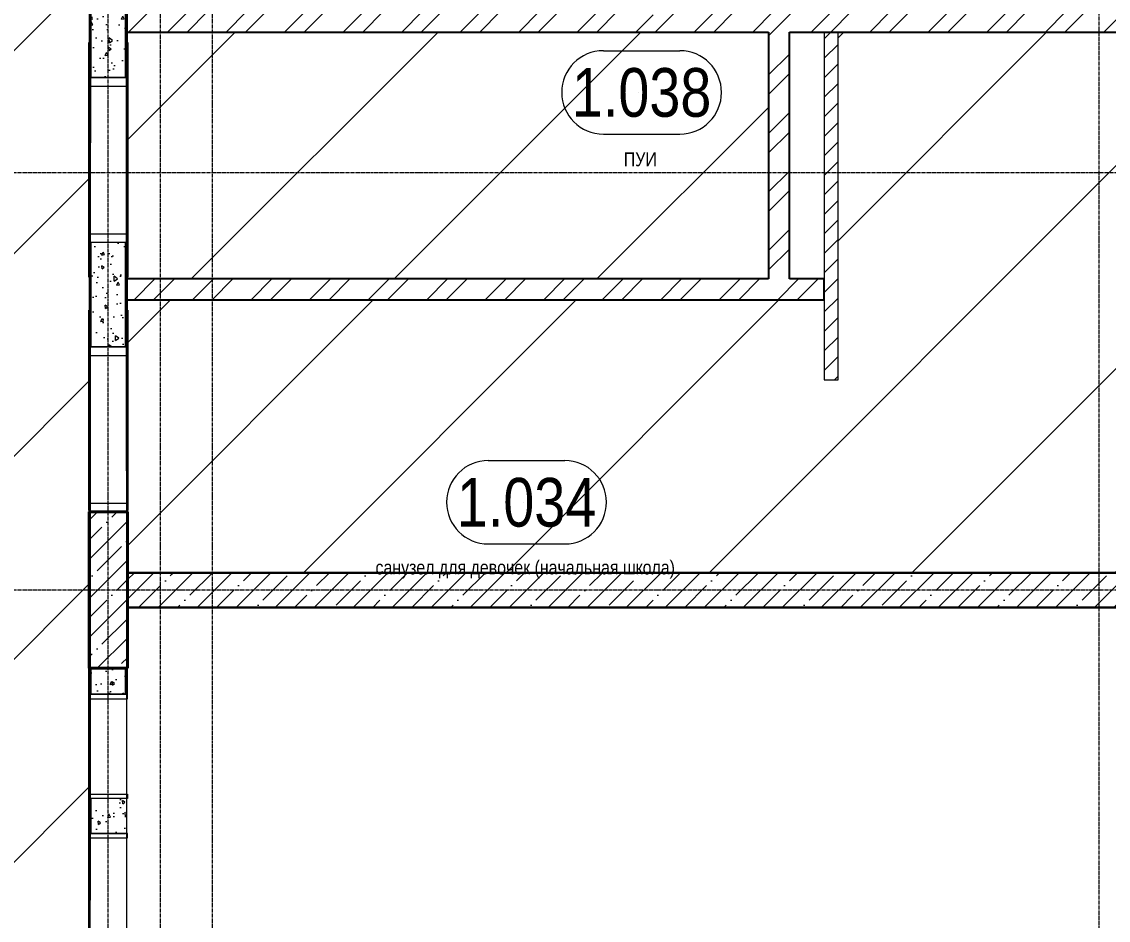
# Model space of a CAD drawing. Header units: millimetres. Extents: x -24360 to 609566, y -391049 to 148426.
# Drawn here: x 520806 to 527060, y -83136 to -77966 of the extents above; entities that cross this region are included whole.
import ezdxf
from ezdxf.enums import TextEntityAlignment as Align

# ---------------------------------------------------------------- set-up
doc = ezdxf.new("R2010")
doc.units = ezdxf.units.MM
doc.linetypes.add('CENTER2', pattern=[28.575, 19.05, -3.175, 3.175, -3.175])
doc.linetypes.add('HIDDEN2', pattern=[4.7625, 3.175, -1.5875])
doc.layers.get('Defpoints').update_dxf_attribs({"color": 140})
for name, color, linetype, lineweight in [('АР_Area', 5, 'Continuous', 5), ('АР_Двери_внутренние', 5, 'Continuous', 9), ('АР_Колонны', 70, 'Continuous', 30), ('АР_Стены ЖБ', 7, 'Continuous', 30), ('АР_Стены кирпич', 32, 'Continuous', 25), ('АР_Стены ПЕНОблок', 52, 'Continuous', 20), ('АР_Тонкая', 254, 'Continuous', 5), ('АР_Штриховка', 8, 'Continuous', 0), ('Двери кабины', 252, 'Continuous', 0), ('Потолок штриховка', 200, 'Continuous', 15)]:
    doc.layers.add(name, color=color, linetype=linetype, lineweight=lineweight)
doc.layers.add('АР_Оси_РД_100', color=7, linetype='Continuous', lineweight=0, true_color=0x525252)
doc.layers.add('РД_Проем', color=230, linetype='Continuous', lineweight=0, plot=False)
doc.layers.add('РД_проем_инж перемыч_подсчет', color=50, linetype='Continuous', lineweight=30, plot=False)
doc.styles.add('style1', font='ARIALN.TTF')

# ---------------------------------------------------------------- blocks, each defined once
blk = doc.blocks.new('MOK-МаркаПом_овал_ареал')
for p, q in [((-2.75, 3), (2.75, 3)), ((-2.75, -3), (2.75, -3))]:
    blk.add_line(p, q)
for centre, radius, start, end in [((-2.75, 0), 3, 90, 270), ((2.75, 0), 3, 270, 90), ((-3.75, 0), 3.5, 0, 0.00095)]:
    blk.add_arc(centre, radius, start, end)
at = {"color": 0, "style": 'style1'}
blk.add_attdef('АР-ПОМЕЩЕНИЕ:НОМЕР', text='', height=3.5, dxfattribs=at).set_placement((0, 0), align=Align.MIDDLE)

msp = doc.modelspace()

# ---------------------------------------------------------------- hatches: boundary and pattern name
at = {"layer": 'АР_Штриховка', "linetype": 'Continuous', "lineweight": 0, "true_color": 0x000000}
h = msp.add_hatch(dxfattribs=at)
h.set_pattern_fill('AR-CONC', color=18, angle=-315, style=0)
h.set_pattern_definition([(95, (509004.53, -133435.88), (140.09465, 117.55338), [19.05, -209.55]), (40, (509004.53, -133435.88), (-160.01845, 110.1767), [15.24, -167.6406]), (145.45144, (509016.2, -133426.08), (-19.9238, 227.7301), [16.19, -178.09024]), (91.1842, (508968.61, -133399.95), (221.4102, 161.9534), [28.575, -314.325]), (141.63556, (508987.06, -133386.46), (-7.0866, 342.8268), [24.285, -267.1356]), (36.18415, (508968.6, -133399.95), (-7.0866, 342.8268), [22.86, -251.4597]), (66, (508995.55, -133390.97), (179.51998, 34.89515), [19.05, -209.55]), (11, (508995.55, -133390.97), (-86.5399, 173.9412), [15.24, -167.64]), (116.45145, (509010.51, -133388.07), (92.98005, 208.83634), [16.19, -178.08994]), (82.5, (509004.53, -133435.876), (-57.60547, 61.97341), [0, -165.608, 0, -170.18, 0, -168.275]), (52.5, (509004.53, -133435.88), (-23.58973, 118.087), [0, -97.028, 0, -161.798, 0, -64.135]), (12.5, (508964.48, -133475.93), (99.92786, 91.826196), [0, -63.5, 0, -198.12, 0, -262.89]), (2.5, (508946.52, -133493.89), (86.7639, 122.7224), [0, -82.55, 0, -131.572, 0, -186.69])])
h.paths.add_polyline_path([(521404.532, -76985.876), (521204.532, -76985.876), (521204.532, -78285.876), (521404.532, -78285.876)], flags=0)
h.paths.add_polyline_path([(521404.532, -79235.876), (521204.532, -79235.876), (521204.532, -79835.876), (521404.532, -79835.876)], flags=0)
h = msp.add_hatch(dxfattribs=at)
h.set_pattern_fill('AR-CONC', color=18, angle=-315, style=0)
h.set_pattern_definition([(95, (509004.53, -133435.88), (140.09465, 117.55338), [19.05, -209.55]), (40, (509004.53, -133435.88), (-160.01845, 110.1767), [15.24, -167.6406]), (145.45144, (509016.2, -133426.08), (-19.9238, 227.7301), [16.19, -178.09024]), (91.1842, (508968.61, -133399.95), (221.4102, 161.9534), [28.575, -314.325]), (141.63556, (508987.06, -133386.46), (-7.0866, 342.8268), [24.285, -267.1356]), (36.18415, (508968.6, -133399.95), (-7.0866, 342.8268), [22.86, -251.4597]), (66, (508995.55, -133390.97), (179.51998, 34.89515), [19.05, -209.55]), (11, (508995.55, -133390.97), (-86.5399, 173.9412), [15.24, -167.64]), (116.45145, (509010.51, -133388.07), (92.98005, 208.83634), [16.19, -178.08994]), (82.5, (509004.53, -133435.876), (-57.60547, 61.97341), [0, -165.608, 0, -170.18, 0, -168.275]), (52.5, (509004.53, -133435.88), (-23.58973, 118.087), [0, -97.028, 0, -161.798, 0, -64.135]), (12.5, (508964.48, -133475.93), (99.92786, 91.826196), [0, -63.5, 0, -198.12, 0, -262.89]), (2.5, (508946.52, -133493.89), (86.7639, 122.7224), [0, -82.55, 0, -131.572, 0, -186.69])])
h.paths.add_polyline_path([(521404.532, -76985.876), (521204.532, -76985.876), (521204.532, -78285.876), (521404.532, -78285.876)], flags=0)
h.paths.add_polyline_path([(521404.532, -79235.876), (521204.532, -79235.876), (521204.532, -79835.876), (521404.532, -79835.876)], flags=0)
h = msp.add_hatch(dxfattribs=at)
h.set_pattern_fill('ANSI32', color=18, scale=25, angle=360, style=0)
h.set_pattern_definition([(45, (509004.53, -133435.88), (-168.3798, 168.3798), []), (45, (509116.79, -133435.88), (-168.3798, 168.3798), [])])
h.paths.add_polyline_path([(529004.532, -78025.876), (529004.532, -77905.876), (525224.532, -77905.876), (525184.532, -77995.876), (525224.532, -78025.876)], flags=0)
h.paths.add_polyline_path([(525104.532, -78025.876), (525184.532, -77995.876), (525224.532, -77905.876), (524494.532, -77905.876), (524414.532, -77935.876), (524374.532, -78025.876)], flags=0)
h.paths.add_polyline_path([(524374.532, -78025.876), (524414.532, -77935.876), (524374.532, -77905.876), (523774.532, -77905.876), (523694.532, -77935.876), (523654.532, -78025.876)], flags=0)
h.paths.add_polyline_path([(523654.532, -78025.876), (523694.532, -77935.876), (523654.532, -77905.876), (521404.532, -77905.876), (521404.532, -78025.876)], flags=0)
h = msp.add_hatch(dxfattribs=at)
h.set_pattern_fill('ANSI32', color=18, scale=25, style=0)
h.set_pattern_definition([(45, (509004.53, -133435.88), (-168.3798, 168.3798), []), (45, (509116.79, -133435.88), (-168.3798, 168.3798), [])])
h.paths.add_polyline_path([(525104.532, -79445.876), (525184.532, -79475.876), (525224.532, -79445.876), (525224.532, -78025.876), (525184.532, -77995.876), (525104.532, -78025.876)], flags=0)
at = {"layer": 'АР_Штриховка', "linetype": 'Continuous', "lineweight": 0, "ltscale": 0.5, "true_color": 0x000000}
h = msp.add_hatch(dxfattribs=at)
h.set_pattern_fill('ANSI31', color=18, scale=25, style=0)
h.set_pattern_definition([(45, (509004.53, -133435.876), (-56.1266, 56.1266), [])])
h.paths.add_polyline_path([(525424.532, -80025.876), (525504.532, -80025.876), (525504.532, -79345.876), (525424.532, -79345.876)], flags=0)
h.paths.add_polyline_path([(525424.532, -79345.876), (525504.532, -79345.876), (525504.532, -78025.876), (525424.532, -78025.876)], flags=0)
at = {"layer": 'АР_Штриховка', "linetype": 'Continuous', "lineweight": 0, "true_color": 0x000000}
h = msp.add_hatch(dxfattribs=at)
h.set_pattern_fill('ANSI32', color=18, scale=25, style=0)
h.set_pattern_definition([(45, (509004.53, -133435.88), (-168.3798, 168.3798), []), (45, (509116.79, -133435.88), (-168.3798, 168.3798), [])])
h.paths.add_polyline_path([(521404.532, -79445.876), (521404.532, -79565.876), (525224.532, -79565.876), (525184.532, -79475.876), (525104.532, -79445.876)], flags=0)
h.paths.add_polyline_path([(525224.532, -79445.876), (525184.532, -79475.876), (525224.532, -79565.876), (525424.532, -79565.876), (525424.532, -79445.876)], flags=0)
at = {"layer": 'АР_Штриховка', "linetype": 'Continuous', "lineweight": 5, "true_color": 0x000000}
h = msp.add_hatch(dxfattribs=at)
h.set_pattern_fill('ANSI35', color=18, scale=25, style=0)
h.set_pattern_definition([(45, (509004.53, -133435.88), (-112.2532, 112.2532), []), (45, (509116.79, -133435.88), (-112.2532, 112.2532), [198.4375, -39.6875, 0, -39.6875])])
h.paths.add_polyline_path([(521194.532, -81685.876), (521414.532, -81685.876), (521414.532, -80785.876), (521194.532, -80785.876)], flags=0)
h = msp.add_hatch(dxfattribs=at)
h.set_pattern_fill('ANSI35', color=18, scale=25, style=0)
h.set_pattern_definition([(45, (509004.53, -133435.88), (-112.2532, 112.2532), []), (45, (509116.79, -133435.88), (-112.2532, 112.2532), [198.4375, -39.6875, 0, -39.6875])])
h.paths.add_polyline_path([(521194.532, -81685.876), (521414.532, -81685.876), (521414.532, -80785.876), (521194.532, -80785.876)], flags=0)
h = msp.add_hatch(dxfattribs=at)
h.set_pattern_fill('ANSI35', color=18, scale=25, angle=-360, style=0)
h.set_pattern_definition([(45, (509004.53, -133435.88), (-112.2532, 112.2532), []), (45, (509116.79, -133435.88), (-112.2532, 112.2532), [198.4375, -39.6875, 0, -39.6875])])
h.paths.add_polyline_path([(528984.532, -81335.876), (528984.532, -81135.876), (521414.532, -81135.876), (521414.532, -81335.876)], flags=0)
at = {"layer": 'АР_Штриховка', "linetype": 'Continuous', "lineweight": 0, "true_color": 0x000000}
h = msp.add_hatch(dxfattribs=at)
h.set_pattern_fill('AR-CONC', color=18, angle=-315, style=0)
h.set_pattern_definition([(95, (509004.53, -133435.88), (140.09465, 117.5534), [19.05, -209.55]), (40, (509004.53, -133435.88), (-160.01845, 110.1767), [15.24, -167.6406]), (145.45144, (509016.2, -133426.08), (-19.9238, 227.7301), [16.19, -178.09024]), (91.1842, (508968.61, -133399.95), (221.4102, 161.9534), [28.575, -314.325]), (141.63556, (508987.06, -133386.46), (-7.0866, 342.8268), [24.285, -267.1356]), (36.18415, (508968.6, -133399.95), (-7.0866, 342.8268), [22.86, -251.4597]), (66, (508995.55, -133390.97), (179.52, 34.89515), [19.05, -209.55]), (11, (508995.55, -133390.97), (-86.5399, 173.9412), [15.24, -167.64]), (116.45145, (509010.51, -133388.07), (92.98005, 208.83634), [16.19, -178.08994]), (82.5, (509004.53, -133435.876), (-57.60547, 61.97341), [0, -165.608, 0, -170.18, 0, -168.275]), (52.5, (509004.53, -133435.88), (-23.58973, 118.087), [0, -97.028, 0, -161.798, 0, -64.135]), (12.5, (508964.48, -133475.93), (99.92786, 91.826196), [0, -63.5, 0, -198.12, 0, -262.89]), (2.5, (508946.52, -133493.89), (86.7639, 122.7224), [0, -82.55, 0, -131.572, 0, -186.69])])
h.paths.add_polyline_path([(521404.532, -81685.876), (521204.532, -81685.876), (521204.532, -81835.876), (521404.532, -81835.876)], flags=0)
h.paths.add_polyline_path([(521404.532, -82435.876), (521204.532, -82435.876), (521204.532, -82635.876), (521404.532, -82635.876)], flags=0)
h.paths.add_polyline_path([(521404.532, -83235.876), (521204.532, -83235.876), (521204.532, -85235.876), (521404.532, -85235.876)], flags=0)
at = {"layer": 'Потолок штриховка'}
h = msp.add_hatch(dxfattribs=at)
h.set_pattern_fill('ANSI31', color=256, scale=260)
h.paths.add_polyline_path([(516914.532, -93915.876), (516914.532, -69960.876), (518180, -69980.876), (518185.057, -69660.876), (522949.532, -69660.876), (522948.983, -65160.876), (525839.532, -65188.909), (525838.623, -66079.643), (529004.428, -66065.129), (528984.532, -72125.876), (521204.532, -72125.876), (521194.532, -93915.876), (520674.532, -93915.876), (520674.532, -94535.876), (517434.532, -94545.876), (517434.537, -93915.876)])
h.paths.add_polyline_path([(521414.532, -81135.876), (521414.532, -79565.876), (525424.532, -79565.876), (525424.532, -80025.876), (525504.532, -80025.876), (525504.532, -78025.876), (529004.532, -78025.876), (528984.532, -81055.935), (528984.532, -81135.874)])
h.paths.add_polyline_path([(521414.532, -78025.876), (525104.532, -78025.876), (525104.532, -79445.876), (521414.532, -79445.876)], flags=16)
h.paths.add_polyline_path([(521414.532, -77635.876), (523654.532, -77635.876), (523654.532, -75105.876), (521414.532, -75105.876)], flags=17)
h.paths.add_polyline_path([(521404.532, -74985.876), (521409.532, -72345.876), (523604.532, -72345.876), (523604.532, -73935.876), (526374.532, -73935.876), (526374.532, -72705.876), (528984.532, -72705.876), (528984.532, -77315.876), (526374.532, -77315.876), (526374.532, -74985.876), (526054.533, -74985.876), (526054.533, -77315.876), (524494.533, -77315.875), (524494.533, -74985.876)], flags=17)

# ---------------------------------------------------------------- linework, layer by layer
at = {"layer": 'АР_Двери_внутренние', "color": 18, "linetype": 'Continuous', "lineweight": 9, "true_color": 0x000000}
for points in [[(521414.532, -78335.876), (521414.532, -78285.876), (521194.532, -78285.876), (521194.532, -78335.876)], [(521414.532, -78335.876), (521414.532, -78285.876), (521194.532, -78285.876), (521194.532, -78335.876)], [(521414.532, -79185.876), (521414.532, -79235.876), (521194.532, -79235.876), (521194.532, -79185.876)], [(521414.532, -79185.876), (521414.532, -79235.876), (521194.532, -79235.876), (521194.532, -79185.876)], [(521414.532, -79885.876), (521414.532, -79835.876), (521194.532, -79835.876), (521194.532, -79885.876)], [(521414.532, -79885.876), (521414.532, -79835.876), (521194.532, -79835.876), (521194.532, -79885.876)], [(521414.532, -80735.876), (521414.532, -80785.876), (521194.532, -80785.876), (521194.532, -80735.876)], [(521414.532, -80735.876), (521414.532, -80785.876), (521194.532, -80785.876), (521194.532, -80735.876)]]:
    msp.add_lwpolyline(points, close=True, dxfattribs=at)
at = {"layer": 'АР_Колонны', "color": 18, "linetype": 'HIDDEN2', "lineweight": 25, "true_color": 0x000000}
for p, q in [((521194.532, -80785.876), (521414.532, -80785.876)), ((521194.532, -81685.876), (521194.532, -80785.876)), ((521194.532, -80785.876), (521414.532, -80785.876)), ((521194.532, -81685.876), (521194.532, -80785.876)), ((521414.532, -80785.876), (521414.532, -81685.876)), ((521414.532, -81685.876), (521194.532, -81685.876)), ((521414.532, -81685.876), (521194.532, -81685.876))]:
    msp.add_line(p, q, dxfattribs=at)
at = {"layer": 'АР_Колонны', "color": 18, "linetype": 'Continuous', "lineweight": 30, "true_color": 0x000000}
for p, q in [((521414.532, -80785.876), (521194.532, -80785.876)), ((521194.532, -80785.876), (521194.532, -81685.876)), ((521414.532, -80785.876), (521194.532, -80785.876)), ((521194.532, -80785.876), (521194.532, -81685.876)), ((521414.532, -81685.876), (521414.532, -80785.876)), ((521194.532, -81685.876), (521414.532, -81685.876)), ((521194.532, -81685.876), (521414.532, -81685.876))]:
    msp.add_line(p, q, dxfattribs=at)
at = {"layer": 'АР_Оси_РД_100', "linetype": 'CENTER2'}
for p, q in [((533204.533, -78835.876), (513999.575, -78835.876)), ((533204.533, -81235.876), (513999.575, -81235.876))]:
    msp.add_line(p, q, dxfattribs=at)
for points in [[(521304.533, -97435.876), (521304.533, -62107.197), (521004.533, -61707.196)], [(521604.533, -97435.876), (521604.533, -61707.197)], [(521904.533, -97435.876), (521904.533, -62107.197), (522224.7, -61706.519)], [(526854.533, -61707.197), (527004.533, -62107.197), (527004.533, -97435.876)]]:
    msp.add_lwpolyline(points, dxfattribs=at)
at = {"layer": 'АР_Стены ЖБ', "color": 18, "linetype": 'Continuous', "lineweight": 40, "true_color": 0x000000}
for p, q in [((521414.532, -80785.876), (521194.532, -80785.876)), ((521194.532, -80785.876), (521194.532, -81685.876)), ((521414.532, -80785.876), (521194.532, -80785.876)), ((521194.532, -80785.876), (521194.532, -81685.876)), ((521414.532, -81685.876), (521414.532, -80785.876)), ((521194.532, -81685.876), (521414.532, -81685.876)), ((521194.532, -81685.876), (521414.532, -81685.876))]:
    msp.add_line(p, q, dxfattribs=at)
at = {"layer": 'АР_Стены ЖБ', "color": 18, "linetype": 'Continuous', "lineweight": 30, "true_color": 0x000000}
for p, q in [((528984.532, -81135.876), (521414.532, -81135.876)), ((521414.532, -81135.876), (521414.532, -81335.876)), ((521414.532, -81335.876), (528984.532, -81335.876))]:
    msp.add_line(p, q, dxfattribs=at)
at = {"layer": 'АР_Стены кирпич', "color": 18, "linetype": 'Continuous', "lineweight": 25, "true_color": 0x000000}
for p, q in [((521404.532, -77905.876), (521404.532, -78025.876)), ((521404.532, -78025.876), (523654.532, -78025.876)), ((523654.532, -78025.876), (524374.532, -78025.876)), ((524374.532, -78025.876), (525104.532, -78025.876)), ((525104.532, -78025.876), (525104.532, -79445.876)), ((525224.532, -78025.876), (529004.532, -78025.876)), ((525224.532, -79445.876), (525224.532, -78025.876)), ((521404.532, -79445.876), (521404.532, -79565.876)), ((525104.532, -79445.876), (521404.532, -79445.876)), ((525424.532, -79445.876), (525224.532, -79445.876)), ((525424.532, -79565.876), (525424.532, -79445.876)), ((521404.532, -79565.876), (525224.532, -79565.876)), ((525224.532, -79565.876), (525424.532, -79565.876)), ((521824.532, -81335.876), (521704.532, -81335.876))]:
    msp.add_line(p, q, dxfattribs=at)
at = {"layer": 'АР_Стены ПЕНОблок', "color": 18, "linetype": 'Continuous', "lineweight": 20, "true_color": 0x000000}
for p, q in [((521204.532, -76985.876), (521204.532, -78285.876)), ((521204.532, -76985.876), (521204.532, -78285.876)), ((521404.532, -78285.876), (521404.532, -76985.876)), ((525504.532, -78025.876), (525424.532, -78025.876)), ((525424.532, -78025.876), (525424.532, -79345.876)), ((525504.532, -79345.876), (525504.532, -78025.876)), ((521204.532, -78285.876), (521404.532, -78285.876)), ((521204.532, -78285.876), (521404.532, -78285.876)), ((521404.532, -79235.876), (521204.532, -79235.876)), ((521204.532, -79235.876), (521204.532, -79835.876)), ((521404.532, -79235.876), (521204.532, -79235.876)), ((521204.532, -79235.876), (521204.532, -79835.876)), ((521404.532, -79835.876), (521404.532, -79235.876)), ((525424.532, -79345.876), (525424.532, -80025.876)), ((525504.532, -80025.876), (525504.532, -79345.876)), ((521204.532, -79835.876), (521404.532, -79835.876)), ((521204.532, -79835.876), (521404.532, -79835.876)), ((525424.532, -80025.876), (525504.532, -80025.876)), ((521404.532, -81685.876), (521204.532, -81685.876)), ((521204.532, -81685.876), (521204.532, -81835.876)), ((521404.532, -81685.876), (521204.532, -81685.876)), ((521204.532, -81685.876), (521204.532, -81835.876)), ((521404.532, -81835.876), (521404.532, -81685.876)), ((521204.532, -81835.876), (521404.532, -81835.876)), ((521204.532, -81835.876), (521404.532, -81835.876)), ((521404.532, -82435.876), (521204.532, -82435.876)), ((521204.532, -82435.876), (521204.532, -82635.876)), ((521204.532, -82635.876), (521404.532, -82635.876))]:
    msp.add_line(p, q, dxfattribs=at)
at = {"layer": 'АР_Тонкая', "color": 18, "linetype": 'Continuous', "lineweight": 0, "true_color": 0x000000}
for p, q in [((521404.532, -72345.876), (521414.532, -94535.876)), ((521194.532, -76985.876), (521194.532, -78285.876)), ((521194.532, -76985.876), (521194.532, -78285.876)), ((521204.532, -78285.876), (521204.532, -76985.876)), ((521204.532, -78285.876), (521204.532, -76985.876)), ((521404.532, -76985.876), (521404.532, -78285.876)), ((521414.532, -78285.876), (521414.532, -76985.876)), ((521194.532, -78285.876), (521204.532, -78285.876)), ((521194.532, -78285.876), (521204.532, -78285.876)), ((521404.532, -78285.876), (521414.532, -78285.876)), ((521204.532, -79235.876), (521194.532, -79235.876)), ((521194.532, -79235.876), (521194.532, -79835.876)), ((521204.532, -79235.876), (521194.532, -79235.876)), ((521194.532, -79235.876), (521194.532, -79835.876)), ((521204.532, -79835.876), (521204.532, -79235.876)), ((521204.532, -79835.876), (521204.532, -79235.876)), ((521414.532, -79235.876), (521404.532, -79235.876)), ((521404.532, -79235.876), (521404.532, -79835.876)), ((521414.532, -79835.876), (521414.532, -79235.876)), ((521194.532, -79835.876), (521204.532, -79835.876)), ((521194.532, -79835.876), (521204.532, -79835.876)), ((521404.532, -79835.876), (521414.532, -79835.876)), ((521204.532, -81685.876), (521194.532, -81685.876)), ((521194.532, -81685.876), (521194.532, -81835.876)), ((521204.532, -81685.876), (521194.532, -81685.876)), ((521194.532, -81685.876), (521194.532, -81835.876)), ((521204.532, -81835.876), (521204.532, -81685.876)), ((521204.532, -81835.876), (521204.532, -81685.876)), ((521414.532, -81685.876), (521404.532, -81685.876)), ((521404.532, -81685.876), (521404.532, -81835.876)), ((521414.532, -81835.876), (521414.532, -81685.876)), ((521194.532, -81835.876), (521204.532, -81835.876)), ((521194.532, -81835.876), (521204.532, -81835.876)), ((521404.532, -81835.876), (521414.532, -81835.876)), ((521204.532, -82435.876), (521194.532, -82435.876)), ((521194.532, -82435.876), (521194.532, -82635.876)), ((521204.532, -82635.876), (521204.532, -82435.876)), ((521194.532, -82635.876), (521204.532, -82635.876))]:
    msp.add_line(p, q, dxfattribs=at)
at = {"layer": 'Двери кабины', "color": 18, "linetype": 'Continuous', "lineweight": 0, "true_color": 0x000000}
for points in [[(521414.532, -81860.876), (521414.532, -81835.876), (521194.532, -81835.876), (521194.532, -81860.876)], [(521414.532, -81860.876), (521414.532, -81835.876), (521194.532, -81835.876), (521194.532, -81860.876)], [(521414.532, -82410.876), (521414.532, -82435.876), (521194.532, -82435.876), (521194.532, -82410.876)], [(521414.532, -82660.876), (521414.532, -82635.876), (521194.532, -82635.876), (521194.532, -82660.876)]]:
    msp.add_lwpolyline(points, close=True, dxfattribs=at)
at = {"layer": 'Потолок штриховка'}
for points in [[(516914.532, -93915.876), (516914.532, -69960.876), (518180, -69980.876), (518185.057, -69660.876), (522949.532, -69660.876), (522948.983, -65160.876), (525839.532, -65188.909), (525838.623, -66079.643), (529004.428, -66065.129), (528984.532, -72125.876), (521204.532, -72125.876), (521194.532, -93915.876), (520674.532, -93915.876), (520674.532, -94535.876), (517434.532, -94545.876), (517434.537, -93915.876)], [(521414.532, -78025.876), (525104.532, -78025.876), (525104.532, -79445.876), (521414.532, -79445.876)], [(521414.532, -81135.876), (521414.532, -79565.876), (525424.532, -79565.876), (525424.532, -80025.876), (525504.532, -80025.876), (525504.532, -78025.876), (529004.532, -78025.876), (528984.532, -81055.935), (528984.532, -81135.874)]]:
    msp.add_lwpolyline(points, close=True, dxfattribs=at)
at = {"layer": 'РД_Проем', "color": 18, "linetype": 'Continuous', "lineweight": 0, "true_color": 0x000000}
for p, q in [((521194.532, -78285.876), (521194.532, -79235.876)), ((521194.532, -78285.876), (521194.532, -79235.876)), ((521414.532, -78285.876), (521414.532, -79235.876)), ((521194.532, -79835.876), (521194.532, -80785.876)), ((521194.532, -79835.876), (521194.532, -80785.876)), ((521414.532, -79835.876), (521414.532, -80785.876)), ((521194.532, -81835.876), (521194.532, -82435.876)), ((521194.532, -82635.876), (521194.532, -83235.876))]:
    msp.add_line(p, q, dxfattribs=at)
at = {"layer": 'РД_проем_инж перемыч_подсчет', "color": 18, "linetype": 'Continuous', "lineweight": 30, "true_color": 0x000000}
for p, q in [((521194.532, -78085.876), (521194.532, -79435.876)), ((521194.532, -78085.876), (521194.532, -79435.876)), ((521414.532, -78085.876), (521414.532, -79435.876)), ((521194.532, -79625.876), (521194.532, -80775.876)), ((521194.532, -79625.876), (521194.532, -80775.876)), ((521414.532, -79625.876), (521414.532, -80775.876)), ((521194.532, -81685.876), (521194.532, -83485.876))]:
    msp.add_line(p, q, dxfattribs=at)

# ---------------------------------------------------------------- block references
at = {"layer": 'АР_Area', "color": 18, "linetype": 'Continuous', "lineweight": 5, "true_color": 0x000000}
ref = msp.add_blockref('MOK-МаркаПом_овал_ареал', (524373.88, -78372.58), dxfattribs=dict(at, xscale=80, yscale=80, zscale=80))
ref.add_attrib('АР-ПОМЕЩЕНИЕ:НОМЕР', '1.038', dxfattribs={"layer": '0', "color": 0, "height": 280, "style": 'style1'}).set_placement((524373.88, -78372.58), align=Align.MIDDLE)
ref.add_attrib('АР-ПОМЕЩЕНИЕ:НАИМЕНОВАНИЕ', 'ПУИ', dxfattribs={"layer": 'Defpoints', "color": 2, "height": 80, "style": 'style1'}).set_placement((524366.348, -78757.694), align=Align.MIDDLE)
ref = msp.add_blockref('MOK-МаркаПом_овал_ареал', (523711.627, -80730.655), dxfattribs=dict(at, xscale=80, yscale=80, zscale=80))
ref.add_attrib('АР-ПОМЕЩЕНИЕ:НОМЕР', '1.034', dxfattribs={"layer": '0', "color": 0, "height": 280, "style": 'style1'}).set_placement((523711.627, -80730.655), align=Align.MIDDLE)
ref.add_attrib('АР-ПОМЕЩЕНИЕ:НАИМЕНОВАНИЕ', 'санузел для девочек (начальная школа)', dxfattribs={"layer": 'Defpoints', "color": 2, "height": 80, "style": 'style1'}).set_placement((523704.095, -81115.77), align=Align.MIDDLE)

doc.saveas('drawing.dxf')
